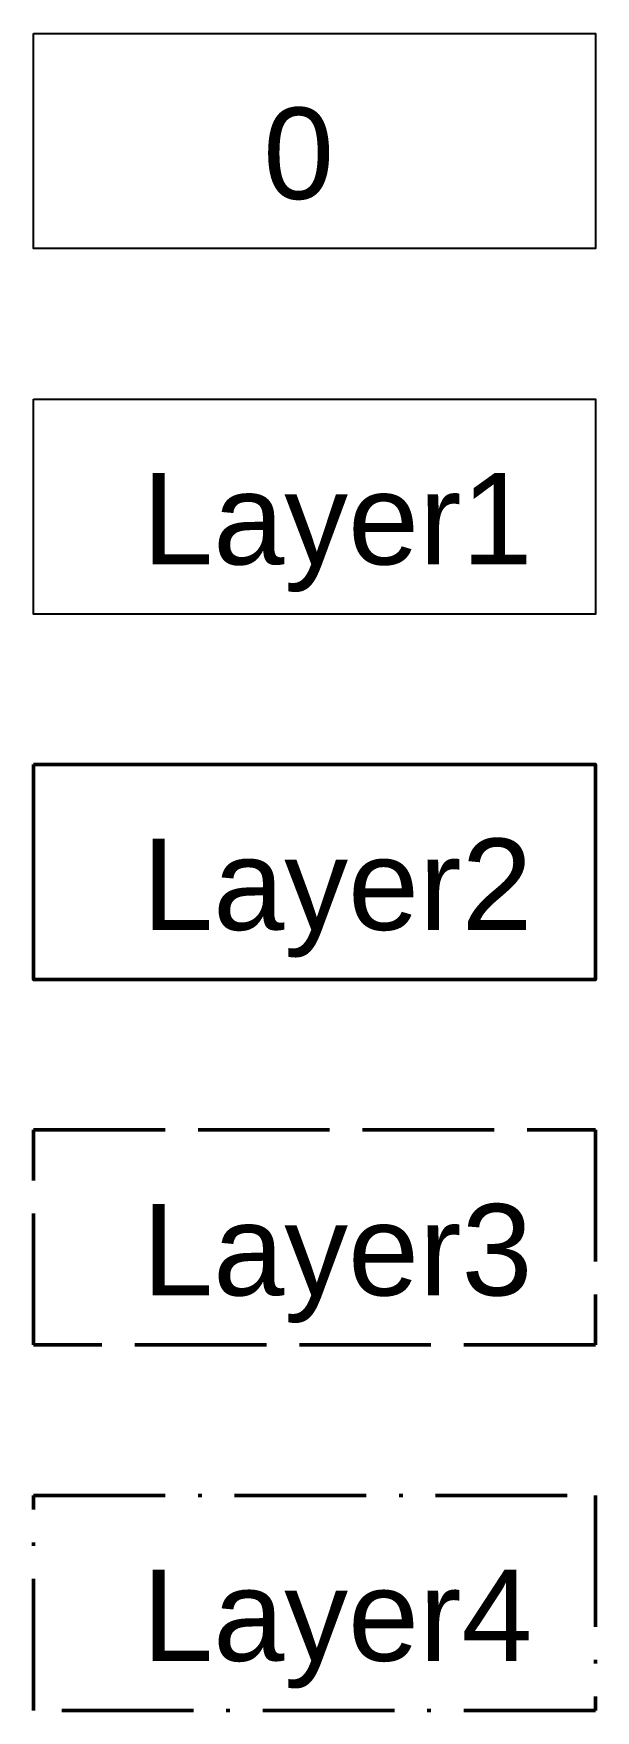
# Model space of a CAD drawing. Header units: millimetres. Extents: x 2367 to 2382.4, y 1616.1 to 1662.
import ezdxf

# ---------------------------------------------------------------- set-up
doc = ezdxf.new("R2010")
doc.units = ezdxf.units.MM
doc.header["$LTSCALE"] = 0.3
doc.linetypes.add('ACAD_ISO02W100', pattern=[15, 12, -3])
doc.linetypes.add('ACAD_ISO10W100', pattern=[18, 12, -3, 0, -3])
for name, color, linetype, lineweight in [('AFV-Layer1', 1, 'Continuous', 25), ('AFV-Layer2', 3, 'Continuous', 50), ('AFV-Layer3', 6, 'ACAD_ISO02W100', 50), ('AFV-Layer4', 2, 'ACAD_ISO10W100', 50)]:
    doc.layers.add(name, color=color, linetype=linetype, lineweight=lineweight)
doc.styles.get("Standard").update_dxf_attribs({"font": 'arial.ttf'})

msp = doc.modelspace()

# ---------------------------------------------------------------- linework, layer by layer
msp.add_lwpolyline([(2367.027, 1662.028), (2382.399, 1662.028), (2382.399, 1656.144), (2367.027, 1656.144)], close=True)
at = {"layer": 'AFV-Layer1'}
msp.add_lwpolyline([(2367.027, 1652.028), (2382.399, 1652.028), (2382.399, 1646.144), (2367.027, 1646.144)], close=True, dxfattribs=at)
at = {"layer": 'AFV-Layer2'}
msp.add_lwpolyline([(2367.027, 1642.028), (2382.399, 1642.028), (2382.399, 1636.144), (2367.027, 1636.144)], close=True, dxfattribs=at)
at = {"layer": 'AFV-Layer3'}
msp.add_lwpolyline([(2367.027, 1632.028), (2382.399, 1632.028), (2382.399, 1626.144), (2367.027, 1626.144)], close=True, dxfattribs=at)
at = {"layer": 'AFV-Layer4'}
msp.add_lwpolyline([(2367.027, 1622.028), (2382.399, 1622.028), (2382.399, 1616.144), (2367.027, 1616.144)], close=True, dxfattribs=at)

# ---------------------------------------------------------------- texts
at = {"insert": (2373.308, 1660), "char_height": 2.5, "attachment_point": 1}
msp.add_mtext_dynamic_manual_height_columns('0', width=10, gutter_width=12.5, heights=[0], dxfattribs=at)
at = {"layer": 'AFV-Layer1', "insert": (2370, 1650), "char_height": 2.5, "attachment_point": 1}
msp.add_mtext_dynamic_manual_height_columns('Layer1', width=10, gutter_width=12.5, heights=[0], dxfattribs=at)
at = {"layer": 'AFV-Layer2', "insert": (2370, 1640), "char_height": 2.5, "attachment_point": 1}
msp.add_mtext_dynamic_manual_height_columns('Layer2', width=10, gutter_width=12.5, heights=[0], dxfattribs=at)
at = {"layer": 'AFV-Layer3', "insert": (2370, 1630), "char_height": 2.5, "attachment_point": 1}
msp.add_mtext_dynamic_manual_height_columns('Layer3', width=10, gutter_width=12.5, heights=[0], dxfattribs=at)
at = {"layer": 'AFV-Layer4', "insert": (2370, 1620), "char_height": 2.5, "attachment_point": 1}
msp.add_mtext_dynamic_manual_height_columns('Layer4', width=10, gutter_width=12.5, heights=[0], dxfattribs=at)

doc.saveas('drawing.dxf')
